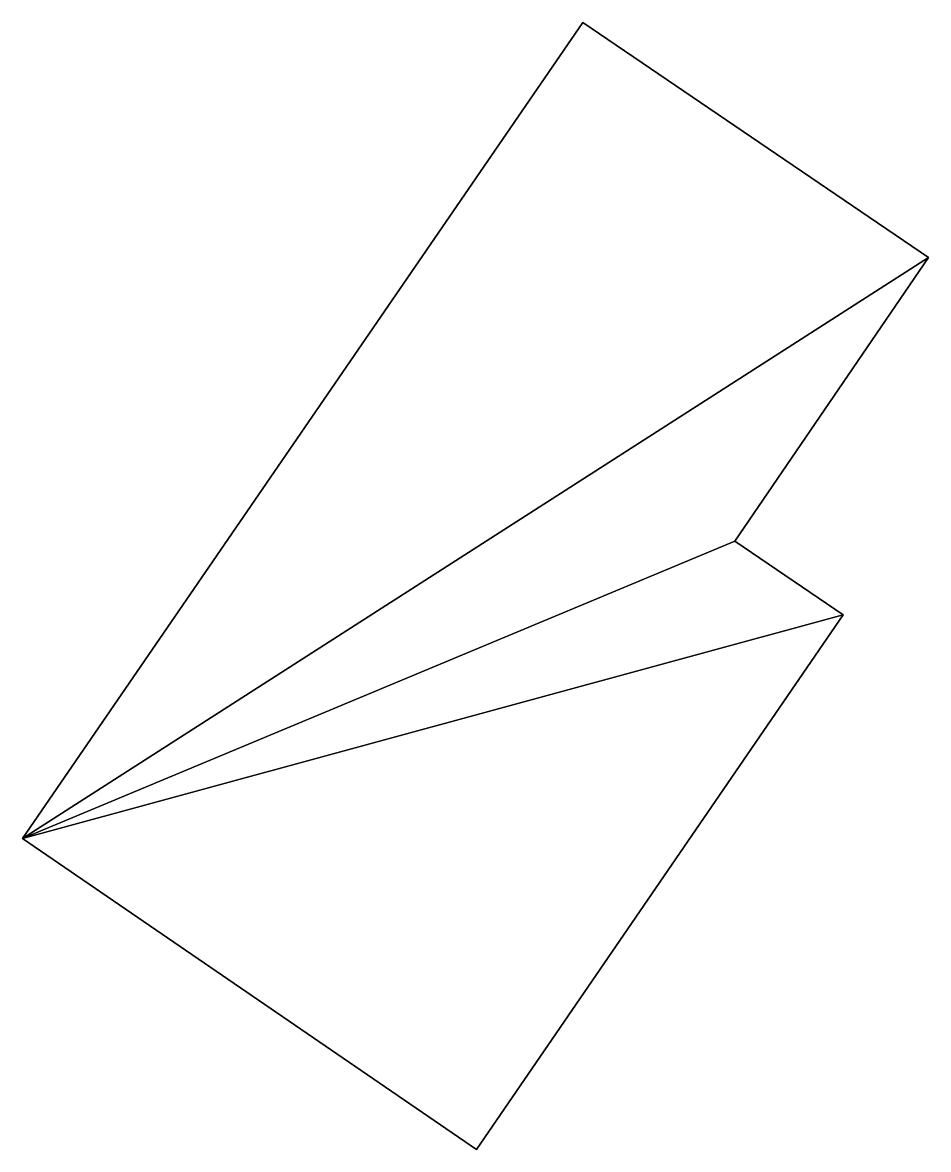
# Model space of a CAD drawing. Header units: metres. Extents: x -3947 to 4280, y -3529 to 2326.
# Drawn here: x -179.7 to -140.4, y -3208.4 to -3159.5 of the extents above; entities that cross this region are included whole.
import ezdxf

# ---------------------------------------------------------------- set-up
doc = ezdxf.new("R2010")
doc.units = ezdxf.units.M

msp = doc.modelspace()

# ---------------------------------------------------------------- linework, layer by layer
at = {"layer": 'MUROS'}
for points in [[(-155.4, -3159.5), (-179.7, -3194.9), (-179.7, -3194.9, 5), (-155.4, -3159.5, 5)], [(-140.4, -3169.7), (-155.4, -3159.5), (-155.4, -3159.5, 5), (-140.4, -3169.7, 5)], [(-148.8, -3182), (-140.4, -3169.7), (-140.4, -3169.7, 5), (-148.8, -3182, 5)], [(-144.1, -3185.2), (-148.8, -3182), (-148.8, -3182, 5), (-144.1, -3185.2, 5)], [(-160, -3208.4), (-144.1, -3185.2), (-144.1, -3185.2, 5), (-160, -3208.4, 5)], [(-179.7, -3194.9), (-160, -3208.4), (-160, -3208.4, 5), (-179.7, -3194.9, 5)]]:
    msp.add_3dface(points, dxfattribs=at)
at = {"layer": 'TECHOS'}
for points in [[(-179.7, -3194.9, 5), (-140.4, -3169.7, 5), (-155.4, -3159.5, 5)], [(-179.7, -3194.9, 5), (-148.8, -3182, 5), (-140.4, -3169.7, 5)], [(-179.7, -3194.9, 5), (-144.1, -3185.2, 5), (-148.8, -3182, 5)], [(-179.7, -3194.9, 5), (-160, -3208.4, 5), (-144.1, -3185.2, 5)]]:
    msp.add_3dface(points, dxfattribs=at)

doc.saveas('drawing.dxf')
